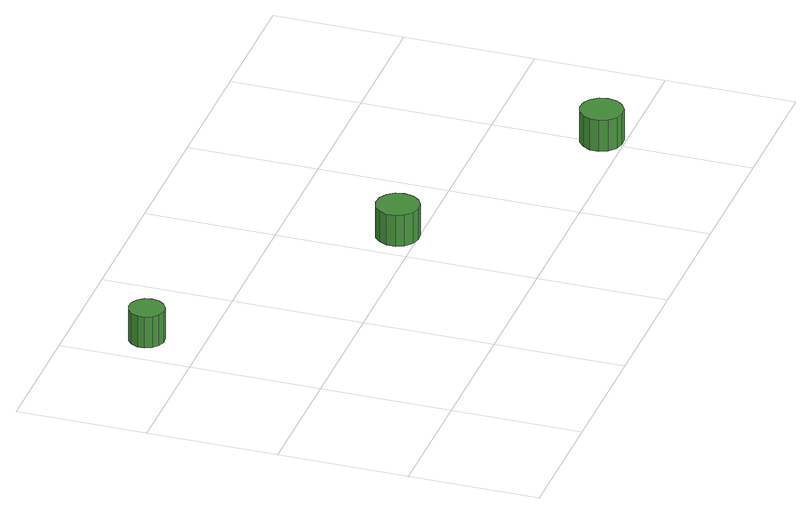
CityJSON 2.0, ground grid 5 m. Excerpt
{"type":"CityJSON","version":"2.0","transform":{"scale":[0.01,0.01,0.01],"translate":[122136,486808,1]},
"CityObjects":{
"tree1":{"type":"SolitaryVegetationObject","attributes":{"function":"something"},"geometry":[{"type":"MultiSurface","lod":"1","boundaries":[[[0,1,2,3,4,5,6,7,8,9,10,11,12,13,14]],[[15,16,17,18,19,20,21,22,23,24,25,26,27,28,29]],[[0,29,28,1]],[[1,28,27,2]],[[2,27,26,3]],[[3,26,25,4]],[[4,25,24,5]],[[5,24,23,6]],[[6,23,22,7]],[[7,22,21,8]],[[8,21,20,9]],[[9,20,19,10]],[[10,19,18,11]],[[11,18,17,12]],[[12,17,16,13]],[[13,16,15,14]],[[14,15,29,0]]]}]},
"tree2":{"type":"SolitaryVegetationObject","attributes":{"function":"something"},"geometry":[{"type":"MultiSurface","lod":"1","boundaries":[[[30,31,32,33,34,35,36,37,38,39,40,41,42,43,44]],[[45,46,47,48,49,50,51,52,53,54,55,56,57,58,59]],[[30,59,58,31]],[[31,58,57,32]],[[32,57,56,33]],[[33,56,55,34]],[[34,55,54,35]],[[35,54,53,36]],[[36,53,52,37]],[[37,52,51,38]],[[38,51,50,39]],[[39,50,49,40]],[[40,49,48,41]],[[41,48,47,42]],[[42,47,46,43]],[[43,46,45,44]],[[44,45,59,30]]]}]},
"tree3":{"type":"SolitaryVegetationObject","attributes":{"function":"something"},"geometry":[{"type":"MultiSurface","lod":"1","boundaries":[[[60,61,62,63,64,65,66,67,68,69,70,71,72,73,74]],[[75,76,77,78,79,80,81,82,83,84,85,86,87,88,89]],[[60,89,88,61]],[[61,88,87,62]],[[62,87,86,63]],[[63,86,85,64]],[[64,85,84,65]],[[65,84,83,66]],[[66,83,82,67]],[[67,82,81,68]],[[68,81,80,69]],[[69,80,79,70]],[[70,79,78,71]],[[71,78,77,72]],[[72,77,76,73]],[[73,76,75,74]],[[74,75,89,60]]]}]}
},
"vertices":[
[179,1202,177],[173,1230,177],[156,1253,177],[132,1267,177],[104,1270,177],[77,1261,177],[56,1242,177],[44,1216,177],[44,1188,177],[56,1162,177],[77,1143,177],[104,1134,177],[132,1137,177],[156,1152,177],[173,1174,177],[173,1174,48],[156,1152,48],[132,1137,48],[104,1134,48],[77,1143,48],[56,1162,48],[44,1188,48],[44,1216,48],[56,1242,48],[77,1261,48],[104,1270,48],[132,1267,48],[156,1253,48],[173,1230,48],[179,1202,48],
[1204,572,166],[1197,606,166],[1177,633,166],[1147,651,166],[1113,654,166],[1080,644,166],[1055,621,166],[1041,589,166],[1041,555,166],[1055,524,166],[1080,501,166],[1113,490,166],[1147,494,166],[1177,511,166],[1197,539,166],[1197,539,37],[1177,511,37],[1147,494,37],[1113,490,37],[1080,501,37],[1055,524,37],[1041,555,37],[1041,589,37],[1055,621,37],[1080,644,37],[1113,654,37],[1147,651,37],[1177,633,37],[1197,606,37],[1204,572,37],
[2106,88,153],[2099,121,153],[2079,149,153],[2049,166,153],[2015,170,153],[1983,159,153],[1957,136,153],[1943,105,153],[1943,71,153],[1957,39,153],[1983,16,153],[2015,6,153],[2049,9,153],[2079,27,153],[2099,54,153],[2099,54,24],[2079,27,24],[2049,9,24],[2015,6,24],[1983,16,24],[1957,39,24],[1943,71,24],[1943,105,24],[1957,136,24],[1983,159,24],[2015,170,24],[2049,166,24],[2079,149,24],[2099,121,24],[2106,88,24]
]}
